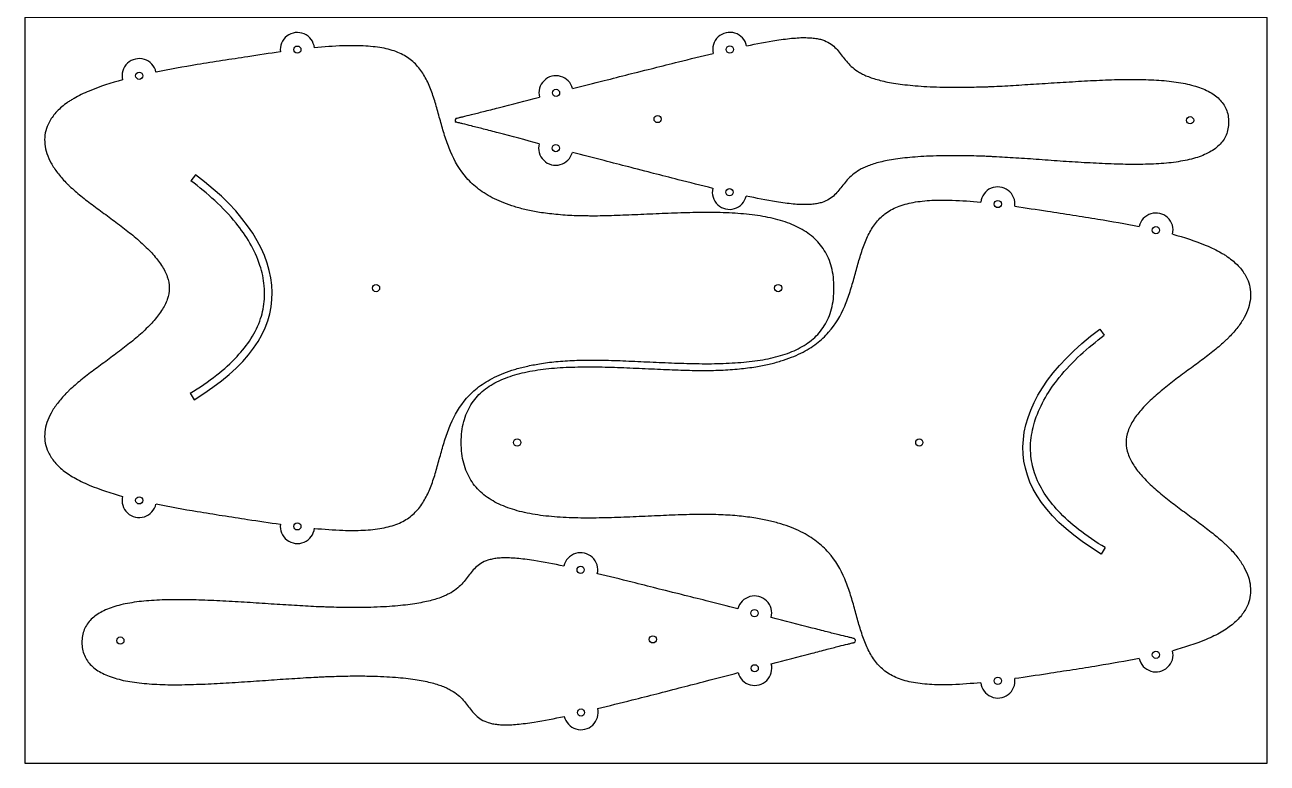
# Model space of a CAD drawing. Header units: inches. Extents: x 132 to 1257, y -131 to 658.
# Drawn here: x 1050.9 to 1150.9, y 49.4 to 108.8 of the extents above; entities that cross this region are included whole.
import ezdxf

# ---------------------------------------------------------------- set-up
doc = ezdxf.new("R2010")
doc.units = ezdxf.units.IN
doc.header["$MEASUREMENT"] = 0
doc.layers.add('Default', color=7, linetype='Continuous', true_color=0x000000)

msp = doc.modelspace()

# ---------------------------------------------------------------- linework, layer by layer
for p, q in [((1064.65, 96.76), (1064.29, 96.27)), ((1137.45, 84.34), (1137.81, 83.85)), ((1064.23, 79.19), (1064.54, 78.67)), ((1137.88, 66.77), (1137.56, 66.25))]:
    msp.add_line(p, q)
for centre in [(1072.86, 106.83), (1107.67, 106.84), (1060.13, 104.73), (1093.68, 103.35), (1101.86, 101.25), (1144.72, 101.15), (1093.66, 98.91), (1107.64, 95.36), (1129.24, 94.41), (1141.97, 92.31), (1079.19, 87.65), (1111.56, 87.65), (1090.55, 75.23), (1122.92, 75.23), (1060.13, 70.57), (1072.86, 68.48), (1095.66, 64.98), (1109.66, 61.5), (1058.61, 59.29), (1101.47, 59.39), (1141.97, 58.15), (1109.67, 57.06), (1129.24, 56.05), (1095.69, 53.5)]:
    msp.add_circle(centre, 0.291)
for centre, radius, start, end in [((1072.86, 106.83), 1.38, 6.4112, 187.4559), ((1107.67, 106.84), 1.38, 12.53, 193.0859), ((1060.13, 104.73), 1.38, 12.2267, 193.4781), ((1093.68, 103.35), 1.38, 14.4029, 194.4964), ((1085.74, 101.15), 0.19, 121.0449, 237.6215), ((1093.66, 98.91), 1.38, 165.2167, 345.31), ((1107.64, 95.36), 1.38, 166.627, 347.1816), ((1129.24, 94.41), 1.38, 352.5441, 173.5888), ((1141.97, 92.31), 1.38, 346.5219, 167.7733), ((1060.13, 70.57), 1.38, 166.5278, 347.7735), ((1072.86, 68.48), 1.38, 172.5441, 353.5894), ((1095.66, 64.98), 1.38, 346.9141, 167.47), ((1109.66, 61.5), 1.38, 345.5036, 165.5971), ((1117.59, 59.29), 0.19, 302.3785, 58.9551), ((1141.97, 58.15), 1.38, 192.2265, 13.4722), ((1109.67, 57.06), 1.38, 194.69, 14.7833), ((1129.24, 56.05), 1.38, 186.4106, 7.4559), ((1095.69, 53.5), 1.38, 192.8184, 13.373)]:
    msp.add_arc(centre, radius, start, end)
for points, knots in [([(1074.23, 68.32), (1075, 68.25), (1075.76, 68.19), (1076.81, 68.15), (1077.09, 68.15), (1077.63, 68.15), (1077.9, 68.16), (1078.42, 68.18), (1078.68, 68.2), (1079.18, 68.26), (1079.43, 68.29), (1079.89, 68.38), (1080.11, 68.43), (1080.54, 68.54), (1080.74, 68.61), (1081.12, 68.76), (1081.3, 68.85), (1081.64, 69.04), (1081.8, 69.14), (1082.23, 69.48), (1082.49, 69.74), (1082.93, 70.32), (1083.12, 70.64), (1083.46, 71.3), (1083.6, 71.66), (1083.86, 72.39), (1083.97, 72.77), (1084.19, 73.54), (1084.3, 73.94), (1084.52, 74.73), (1084.63, 75.13), (1084.82, 75.71), (1084.89, 75.91), (1085.03, 76.3), (1085.1, 76.49), (1085.51, 77.44), (1085.92, 78.15), (1086.77, 79.12), (1087.1, 79.42), (1087.64, 79.84), (1087.84, 79.97), (1088.26, 80.23), (1088.49, 80.36), (1088.97, 80.59), (1089.22, 80.7), (1089.76, 80.92), (1090.04, 81.01), (1090.64, 81.2), (1090.96, 81.28), (1091.63, 81.43), (1091.98, 81.5), (1092.78, 81.63), (1093.22, 81.69), (1094.16, 81.78), (1094.66, 81.81), (1095.42, 81.84), (1095.69, 81.85), (1096.03, 81.86), (1096.1, 81.86), (1096.23, 81.86), (1096.3, 81.86), (1096.52, 81.86), (1096.66, 81.86), (1097.1, 81.86), (1097.39, 81.85), (1097.99, 81.84), (1098.29, 81.83), (1098.91, 81.81), (1099.23, 81.79), (1099.86, 81.77), (1100.18, 81.75), (1101.16, 81.71), (1101.82, 81.68), (1103.14, 81.62), (1103.8, 81.6), (1105.12, 81.57), (1105.78, 81.56), (1107.06, 81.58), (1107.7, 81.61), (1108.63, 81.67), (1108.94, 81.7), (1109.53, 81.77), (1109.82, 81.81), (1110.4, 81.9), (1110.68, 81.95), (1111.22, 82.07), (1111.49, 82.14), (1112, 82.29), (1112.25, 82.37), (1112.73, 82.56), (1112.96, 82.66), (1113.61, 82.99), (1114.01, 83.25), (1114.73, 83.87), (1115.03, 84.22), (1115.4, 84.83), (1115.52, 85.04), (1115.71, 85.49), (1115.79, 85.73), (1115.92, 86.24), (1115.97, 86.5), (1116.04, 87.06), (1116.05, 87.36), (1116.05, 87.65), (1116.05, 87.95), (1116.04, 88.24), (1115.97, 88.8), (1115.92, 89.07), (1115.79, 89.57), (1115.71, 89.81), (1115.52, 90.27), (1115.4, 90.48), (1115.03, 91.08), (1114.73, 91.43), (1114.01, 92.05), (1113.61, 92.31), (1112.96, 92.64), (1112.73, 92.74), (1112.25, 92.93), (1112, 93.01), (1111.48, 93.17), (1111.22, 93.23), (1110.67, 93.35), (1110.39, 93.41), (1109.82, 93.5), (1109.53, 93.54), (1108.93, 93.6), (1108.63, 93.63), (1107.7, 93.7), (1107.06, 93.72), (1105.77, 93.74), (1105.11, 93.73), (1103.8, 93.7), (1103.13, 93.68), (1101.81, 93.62), (1101.16, 93.59), (1100.18, 93.55), (1099.86, 93.53), (1099.22, 93.51), (1098.91, 93.5), (1098.29, 93.47), (1097.99, 93.47), (1097.39, 93.45), (1097.09, 93.45), (1096.66, 93.44), (1096.51, 93.44), (1096.3, 93.45), (1096.23, 93.45), (1096.09, 93.45), (1096.02, 93.45), (1095.69, 93.45), (1095.42, 93.46), (1094.65, 93.49), (1094.16, 93.53), (1093.22, 93.62), (1092.78, 93.67), (1091.98, 93.8), (1091.63, 93.87), (1090.96, 94.02), (1090.64, 94.11), (1090.04, 94.29), (1089.76, 94.39), (1089.22, 94.6), (1088.97, 94.71), (1088.49, 94.95), (1088.26, 95.07), (1087.84, 95.33), (1087.64, 95.47), (1087.1, 95.88), (1086.77, 96.18), (1085.92, 97.15), (1085.51, 97.86), (1085.1, 98.82), (1085.03, 99.01), (1084.89, 99.39), (1084.82, 99.59), (1084.63, 100.18), (1084.52, 100.57), (1084.3, 101.36), (1084.19, 101.76), (1083.97, 102.53), (1083.86, 102.91), (1083.6, 103.64), (1083.46, 104), (1083.12, 104.67), (1082.94, 104.98), (1082.49, 105.56), (1082.24, 105.82), (1081.8, 106.16), (1081.64, 106.26), (1081.3, 106.45), (1081.12, 106.54), (1080.74, 106.69), (1080.54, 106.76), (1080.11, 106.88), (1079.89, 106.93), (1079.43, 107.01), (1079.19, 107.04), (1078.69, 107.1), (1078.43, 107.12), (1077.9, 107.14), (1077.64, 107.15), (1077.09, 107.15), (1076.81, 107.15), (1075.77, 107.11), (1075, 107.05), (1074.23, 106.98)], [20.47008, 20.47008, 20.47008, 20.47008, 23.87501, 23.87501, 25.11298, 25.11298, 26.29065, 26.29065, 27.44293, 27.44293, 28.52387, 28.52387, 29.53337, 29.53337, 30.47445, 30.47445, 31.35984, 31.35984, 32.19586, 32.19586, 33.81638, 33.81638, 35.44369, 35.44369, 37.13402, 37.13402, 38.8935, 38.8935, 40.69808, 40.69808, 42.53491, 42.53491, 43.45207, 43.45207, 44.36645, 44.36645, 48.09063, 48.09063, 50.06609, 50.06609, 51.12947, 51.12947, 52.26587, 52.26587, 53.48995, 53.48995, 54.81964, 54.81964, 56.2711, 56.2711, 57.86007, 57.86007, 59.84021, 59.84021, 62.0367, 62.0367, 63.22333, 63.22333, 63.5295, 63.5295, 63.83951, 63.83951, 64.47064, 64.47064, 65.77401, 65.77401, 67.1256, 67.1256, 68.51737, 68.51737, 69.94113, 69.94113, 72.85148, 72.85148, 75.79045, 75.79045, 78.68295, 78.68295, 81.47748, 81.47748, 82.82687, 82.82687, 84.13353, 84.13353, 85.39343, 85.39343, 86.6019, 86.6019, 87.76087, 87.76087, 88.87306, 88.87306, 90.98766, 90.98766, 93.05342, 93.05342, 94.11139, 94.11139, 95.22355, 95.22355, 96.4157, 96.4157, 97.71236, 97.71236, 97.71236, 99.00894, 99.00894, 100.201, 100.201, 101.31308, 101.31308, 102.37096, 102.37096, 104.4366, 104.4366, 106.55114, 106.55114, 107.66333, 107.66333, 108.82231, 108.82231, 110.03078, 110.03078, 111.2907, 111.2907, 112.59737, 112.59737, 113.94677, 113.94677, 116.74128, 116.74128, 119.63372, 119.63372, 122.57252, 122.57252, 125.48261, 125.48261, 126.90621, 126.90621, 128.29777, 128.29777, 129.64912, 129.64912, 130.95222, 130.95222, 131.5832, 131.5832, 131.89313, 131.89313, 132.19922, 132.19922, 133.38554, 133.38554, 135.58141, 135.58141, 137.56096, 137.56096, 139.14888, 139.14888, 140.59943, 140.59943, 141.92831, 141.92831, 143.15169, 143.15169, 144.28747, 144.28747, 145.3503, 145.3503, 147.32484, 147.32484, 151.04739, 151.04739, 151.96138, 151.96138, 152.87817, 152.87817, 154.71422, 154.71422, 156.51807, 156.51807, 158.27686, 158.27686, 159.96654, 159.96654, 161.59321, 161.59321, 163.213, 163.213, 164.04857, 164.04857, 164.93346, 164.93346, 165.87393, 165.87393, 166.88276, 166.88276, 167.96299, 167.96299, 169.11451, 169.11451, 170.29153, 170.29153, 171.52883, 171.52883, 174.93865, 174.93865, 174.93865, 174.93865]), ([(1109.02, 107.14), (1109.82, 107.3), (1110.63, 107.46), (1111.68, 107.62), (1111.91, 107.66), (1112.37, 107.71), (1112.59, 107.74), (1113, 107.77), (1113.2, 107.79), (1113.57, 107.8), (1113.75, 107.8), (1114.08, 107.79), (1114.23, 107.78), (1114.52, 107.75), (1114.66, 107.73), (1114.91, 107.68), (1115.02, 107.65), (1115.34, 107.54), (1115.52, 107.46), (1115.86, 107.25), (1116, 107.14), (1116.26, 106.9), (1116.37, 106.77), (1116.59, 106.5), (1116.7, 106.35), (1116.91, 106.07), (1117.02, 105.93), (1117.27, 105.65), (1117.41, 105.51), (1117.73, 105.24), (1117.91, 105.12), (1118.21, 104.94), (1118.32, 104.88), (1118.56, 104.76), (1118.69, 104.71), (1118.97, 104.6), (1119.12, 104.55), (1119.44, 104.45), (1119.61, 104.4), (1119.97, 104.31), (1120.17, 104.26), (1120.58, 104.18), (1120.8, 104.14), (1121.27, 104.07), (1121.52, 104.04), (1122.04, 103.98), (1122.32, 103.95), (1122.91, 103.9), (1123.22, 103.88), (1123.88, 103.84), (1124.22, 103.83), (1125, 103.81), (1125.44, 103.8), (1126.36, 103.8), (1126.85, 103.81), (1127.59, 103.83), (1127.86, 103.83), (1128.19, 103.84), (1128.25, 103.85), (1128.39, 103.85), (1128.46, 103.85), (1128.67, 103.86), (1128.81, 103.87), (1129.24, 103.89), (1129.52, 103.9), (1130.11, 103.93), (1130.41, 103.95), (1131.33, 104.01), (1131.96, 104.05), (1133.22, 104.13), (1133.87, 104.17), (1135.16, 104.25), (1135.81, 104.29), (1137.1, 104.36), (1137.75, 104.39), (1139.01, 104.43), (1139.63, 104.44), (1140.55, 104.43), (1140.85, 104.43), (1141.43, 104.41), (1141.72, 104.4), (1142.28, 104.37), (1142.55, 104.35), (1143.09, 104.29), (1143.35, 104.26), (1143.85, 104.19), (1144.09, 104.15), (1144.56, 104.05), (1144.79, 104), (1145.22, 103.87), (1145.42, 103.81), (1145.81, 103.66), (1146, 103.58), (1146.34, 103.4), (1146.5, 103.3), (1146.8, 103.09), (1146.94, 102.98), (1147.3, 102.62), (1147.49, 102.35), (1147.69, 101.87), (1147.74, 101.71), (1147.81, 101.36), (1147.82, 101.18), (1147.82, 101), (1147.82, 100.81), (1147.8, 100.63), (1147.74, 100.28), (1147.69, 100.12), (1147.49, 99.65), (1147.3, 99.38), (1146.93, 99.02), (1146.79, 98.91), (1146.49, 98.7), (1146.33, 98.6), (1145.98, 98.43), (1145.8, 98.34), (1145.41, 98.2), (1145.2, 98.13), (1144.77, 98.01), (1144.54, 97.96), (1144.08, 97.87), (1143.83, 97.82), (1143.33, 97.75), (1143.07, 97.72), (1142.53, 97.67), (1142.26, 97.66), (1141.7, 97.62), (1141.41, 97.61), (1140.83, 97.6), (1140.53, 97.6), (1139.61, 97.6), (1138.99, 97.61), (1137.73, 97.66), (1137.08, 97.69), (1135.79, 97.76), (1135.14, 97.8), (1133.85, 97.89), (1133.2, 97.94), (1131.94, 98.03), (1131.32, 98.07), (1130.39, 98.13), (1130.09, 98.15), (1129.51, 98.18), (1129.22, 98.2), (1128.79, 98.22), (1128.65, 98.23), (1128.44, 98.24), (1128.37, 98.24), (1128.24, 98.25), (1128.17, 98.25), (1127.84, 98.26), (1127.58, 98.27), (1126.83, 98.29), (1126.34, 98.3), (1125.42, 98.3), (1124.99, 98.3), (1124.21, 98.28), (1123.86, 98.27), (1123.2, 98.24), (1122.89, 98.22), (1122.3, 98.17), (1122.03, 98.15), (1121.5, 98.09), (1121.25, 98.06), (1120.78, 97.99), (1120.56, 97.95), (1120.15, 97.87), (1119.96, 97.83), (1119.59, 97.74), (1119.42, 97.69), (1119.1, 97.59), (1118.95, 97.54), (1118.68, 97.43), (1118.55, 97.38), (1118.3, 97.26), (1118.19, 97.2), (1117.89, 97.03), (1117.71, 96.9), (1117.39, 96.63), (1117.25, 96.5), (1117, 96.21), (1116.89, 96.08), (1116.67, 95.8), (1116.56, 95.65), (1116.34, 95.39), (1116.23, 95.26), (1115.97, 95.01), (1115.83, 94.9), (1115.49, 94.7), (1115.3, 94.61), (1114.99, 94.51), (1114.87, 94.48), (1114.62, 94.43), (1114.49, 94.41), (1114.2, 94.38), (1114.05, 94.37), (1113.72, 94.36), (1113.54, 94.36), (1113.17, 94.38), (1112.97, 94.39), (1112.56, 94.43), (1112.34, 94.46), (1111.88, 94.52), (1111.65, 94.55), (1110.6, 94.72), (1109.79, 94.88), (1108.99, 95.05)], [24.85734, 24.85734, 24.85734, 24.85734, 29.15869, 29.15869, 30.41225, 30.41225, 31.56107, 31.56107, 32.59592, 32.59592, 33.51678, 33.51678, 34.32331, 34.32331, 35.03292, 35.03292, 35.66377, 35.66377, 36.75506, 36.75506, 37.71444, 37.71444, 38.62459, 38.62459, 39.52778, 39.52778, 40.48393, 40.48393, 41.5127, 41.5127, 42.68076, 42.68076, 43.34532, 43.34532, 44.08316, 44.08316, 44.90819, 44.90819, 45.83432, 45.83432, 46.87524, 46.87524, 48.04439, 48.04439, 49.35494, 49.35494, 50.81984, 50.81984, 52.45183, 52.45183, 54.26356, 54.26356, 56.54326, 56.54326, 59.08671, 59.08671, 60.46292, 60.46292, 60.81825, 60.81825, 61.17809, 61.17809, 61.91081, 61.91081, 63.42425, 63.42425, 64.9938, 64.9938, 68.26331, 68.26331, 71.64287, 71.64287, 75.05569, 75.05569, 78.41317, 78.41317, 81.65259, 81.65259, 83.2113, 83.2113, 84.7143, 84.7143, 86.15391, 86.15391, 87.52338, 87.52338, 88.81437, 88.81437, 90.02551, 90.02551, 91.15545, 91.15545, 92.2063, 92.2063, 93.18501, 93.18501, 94.1048, 94.1048, 95.87055, 95.87055, 96.76223, 96.76223, 97.71236, 97.71236, 97.71236, 98.73164, 98.73164, 99.6882, 99.6882, 101.58249, 101.58249, 102.56925, 102.56925, 103.61925, 103.61925, 104.74667, 104.74667, 105.95895, 105.95895, 107.25835, 107.25835, 108.64342, 108.64342, 110.11269, 110.11269, 111.65721, 111.65721, 113.26972, 113.26972, 114.942, 114.942, 118.41737, 118.41737, 122.01932, 122.01932, 125.68055, 125.68055, 129.30596, 129.30596, 132.81316, 132.81316, 134.49675, 134.49675, 136.12008, 136.12008, 136.90599, 136.90599, 137.29195, 137.29195, 137.67306, 137.67306, 139.14911, 139.14911, 141.87705, 141.87705, 144.32203, 144.32203, 146.26439, 146.26439, 148.01409, 148.01409, 149.58466, 149.58466, 150.98977, 150.98977, 152.2433, 152.2433, 153.35938, 153.35938, 154.35239, 154.35239, 155.23704, 155.23704, 156.02822, 156.02822, 156.74083, 156.74083, 157.99341, 157.99341, 159.09665, 159.09665, 160.12203, 160.12203, 161.0906, 161.0906, 162.06662, 162.06662, 163.09538, 163.09538, 164.26546, 164.26546, 164.94178, 164.94178, 165.70251, 165.70251, 166.5671, 166.5671, 167.55423, 167.55423, 168.66359, 168.66359, 169.89517, 169.89517, 171.23907, 171.23907, 175.85811, 175.85811, 175.85811, 175.85811]), ([(1071.49, 106.65), (1070.61, 106.53), (1069.74, 106.4), (1068.52, 106.21), (1068.18, 106.16), (1067.5, 106.05), (1067.16, 106), (1066.15, 105.84), (1065.47, 105.74), (1063.69, 105.44), (1062.58, 105.25), (1061.48, 105.02)], [179.01497, 179.01497, 179.01497, 179.01497, 182.94871, 182.94871, 184.47478, 184.47478, 186.00068, 186.00068, 189.029, 189.029, 194.02001, 194.02001, 194.02001, 194.02001]), ([(1095.01, 103.7), (1095.86, 103.91), (1096.71, 104.13), (1098.22, 104.51), (1098.88, 104.68), (1100.03, 104.97), (1101.06, 105.23), (1102.21, 105.52), (1102.87, 105.68), (1104.46, 106.08), (1105.39, 106.31), (1106.33, 106.53)], [274.26724, 274.26724, 274.26724, 274.26724, 278.85871, 278.85871, 282.43173, 282.43173, 285.03606, 285.03606, 288.61076, 288.61076, 293.6308, 293.6308, 293.6308, 293.6308]), ([(1058.79, 104.41), (1057.87, 104.14), (1056.97, 103.87), (1055.89, 103.41), (1055.68, 103.32), (1055.27, 103.12), (1055.07, 103.02), (1054.79, 102.85), (1054.7, 102.8), (1054.57, 102.72), (1054.53, 102.69), (1054.44, 102.63), (1054.4, 102.61), (1054.2, 102.47), (1054.05, 102.35), (1053.77, 102.11), (1053.63, 101.99), (1053.39, 101.74), (1053.29, 101.61), (1053, 101.22), (1052.84, 100.95), (1052.54, 100.2), (1052.48, 99.72), (1052.56, 98.97), (1052.62, 98.72), (1052.78, 98.21), (1052.9, 97.95), (1053.18, 97.44), (1053.35, 97.18), (1053.65, 96.8), (1053.75, 96.66), (1053.98, 96.4), (1054.1, 96.27), (1054.29, 96.08), (1054.36, 96.01), (1054.46, 95.91), (1054.49, 95.88), (1054.56, 95.82), (1054.6, 95.78), (1054.78, 95.62), (1054.93, 95.48), (1055.24, 95.22), (1055.4, 95.09), (1055.73, 94.83), (1055.9, 94.69), (1056.25, 94.43), (1056.43, 94.3), (1056.78, 94.03), (1056.97, 93.89), (1057.52, 93.49), (1057.89, 93.22), (1058.62, 92.67), (1058.99, 92.39), (1059.69, 91.83), (1060.03, 91.54), (1060.51, 91.1), (1060.66, 90.96), (1060.96, 90.67), (1061.1, 90.52), (1061.36, 90.22), (1061.49, 90.08), (1061.72, 89.78), (1061.83, 89.63), (1062.02, 89.33), (1062.11, 89.18), (1062.26, 88.87), (1062.33, 88.72), (1062.49, 88.27), (1062.55, 87.97), (1062.55, 87.34), (1062.49, 87.03), (1062.33, 86.58), (1062.26, 86.43), (1062.11, 86.13), (1062.02, 85.98), (1061.83, 85.68), (1061.72, 85.53), (1061.49, 85.23), (1061.36, 85.08), (1061.1, 84.79), (1060.96, 84.64), (1060.66, 84.35), (1060.51, 84.2), (1060.03, 83.76), (1059.69, 83.48), (1058.99, 82.92), (1058.62, 82.64), (1057.89, 82.09), (1057.52, 81.82), (1056.97, 81.41), (1056.79, 81.28), (1056.43, 81.01), (1056.25, 80.88), (1055.9, 80.61), (1055.73, 80.48), (1055.4, 80.21), (1055.24, 80.08), (1054.93, 79.82), (1054.78, 79.69), (1054.6, 79.52), (1054.56, 79.49), (1054.49, 79.42), (1054.46, 79.39), (1054.36, 79.29), (1054.29, 79.23), (1054.1, 79.03), (1053.98, 78.9), (1053.75, 78.64), (1053.65, 78.51), (1053.36, 78.13), (1053.18, 77.87), (1052.9, 77.35), (1052.79, 77.1), (1052.62, 76.59), (1052.56, 76.34), (1052.48, 75.59), (1052.54, 75.11), (1052.84, 74.35), (1052.99, 74.08), (1053.28, 73.7), (1053.39, 73.57), (1053.63, 73.32), (1053.76, 73.19), (1054.05, 72.95), (1054.2, 72.84), (1054.52, 72.61), (1054.7, 72.5), (1055.07, 72.29), (1055.26, 72.19), (1055.67, 71.99), (1055.88, 71.89), (1056.97, 71.44), (1057.87, 71.16), (1058.79, 70.89)], [198.12142, 198.12142, 198.12142, 198.12142, 202.28673, 202.28673, 203.32781, 203.32781, 204.30211, 204.30211, 204.76587, 204.76587, 204.99172, 204.99172, 205.21366, 205.21366, 206.06356, 206.06356, 206.85835, 206.85835, 207.60535, 207.60535, 208.99399, 208.99399, 211.17968, 211.17968, 212.31818, 212.31818, 213.55816, 213.55816, 214.93515, 214.93515, 215.68524, 215.68524, 216.47852, 216.47852, 216.89182, 216.89182, 217.10276, 217.10276, 217.3166, 217.3166, 218.19998, 218.19998, 219.12368, 219.12368, 220.08167, 220.08167, 221.06719, 221.06719, 222.07301, 222.07301, 224.11539, 224.11539, 226.14043, 226.14043, 228.09376, 228.09376, 229.03197, 229.03197, 229.9339, 229.9339, 230.79523, 230.79523, 231.61095, 231.61095, 232.38304, 232.38304, 233.11485, 233.11485, 234.49823, 234.49823, 235.88116, 235.88116, 236.6127, 236.6127, 237.3845, 237.3845, 238.19991, 238.19991, 239.06088, 239.06088, 239.96245, 239.96245, 240.90028, 240.90028, 242.85286, 242.85286, 244.87719, 244.87719, 246.91897, 246.91897, 247.92455, 247.92455, 248.90987, 248.90987, 249.86771, 249.86771, 250.79132, 250.79132, 251.67467, 251.67467, 251.88851, 251.88851, 252.09945, 252.09945, 252.51276, 252.51276, 253.30607, 253.30607, 254.05621, 254.05621, 255.4333, 255.4333, 256.67336, 256.67336, 257.81183, 257.81183, 259.9968, 259.9968, 261.3851, 261.3851, 262.13182, 262.13182, 262.92628, 262.92628, 263.7758, 263.7758, 264.68822, 264.68822, 265.66237, 265.66237, 266.70333, 266.70333, 270.87694, 270.87694, 270.87694, 270.87694]), ([(1085.64, 101.31), (1085.68, 101.32), (1085.78, 101.34), (1085.84, 101.36), (1085.99, 101.39), (1086.08, 101.41), (1086.4, 101.49), (1086.63, 101.55), (1087.19, 101.69), (1087.51, 101.77), (1088.23, 101.95), (1088.63, 102.05), (1090.13, 102.44), (1091.24, 102.72), (1092.34, 103.01)], [256.81519, 256.81519, 256.81519, 256.81519, 257.51859, 257.86478, 257.86478, 258.32538, 258.32538, 259.59105, 259.59105, 261.31681, 261.31681, 263.48111, 263.48111, 269.45013, 269.45013, 269.45013, 269.45013]), ([(1092.33, 99.26), (1091.23, 99.55), (1090.13, 99.85), (1088.63, 100.24), (1088.23, 100.34), (1087.51, 100.53), (1087.19, 100.61), (1086.64, 100.75), (1086.4, 100.81), (1086.08, 100.89), (1085.99, 100.91), (1085.84, 100.95), (1085.78, 100.96), (1085.72, 100.98)], [206.92728, 206.92728, 206.92728, 206.92728, 213.32068, 213.32068, 215.64348, 215.64348, 217.49618, 217.49618, 218.85551, 218.85551, 219.35048, 219.35048, 219.72275, 219.72275, 219.72275, 219.72275]), ([(1106.3, 95.67), (1105.37, 95.9), (1104.44, 96.13), (1102.85, 96.54), (1102.19, 96.71), (1101.06, 97), (1100.01, 97.27), (1098.87, 97.56), (1098.21, 97.73), (1096.7, 98.12), (1095.85, 98.34), (1095, 98.56)], [181.0294, 181.0294, 181.0294, 181.0294, 186.40415, 186.40415, 190.2378, 190.2378, 192.99203, 192.99203, 196.82422, 196.82422, 201.76036, 201.76036, 201.76036, 201.76036]), ([(1064.23, 79.19), (1064.97, 79.64), (1066.3, 80.54), (1068.4, 82.41), (1069.83, 84.5), (1070.24, 86.58), (1070.22, 88.03), (1069.74, 90.24), (1067.86, 93.29), (1065.63, 95.28), (1064.29, 96.27)], [0, 0, 0, 0, 0.85276, 1.58299, 2.76768, 3.29058, 3.64114, 4.19588, 5.48591, 7.11931, 7.11931, 7.11931, 7.11931]), ([(1127.87, 55.9), (1127.11, 55.83), (1126.34, 55.77), (1125.3, 55.73), (1125.02, 55.73), (1124.47, 55.73), (1124.21, 55.74), (1123.68, 55.76), (1123.42, 55.78), (1122.92, 55.84), (1122.68, 55.87), (1122.22, 55.95), (1121.99, 56), (1121.57, 56.12), (1121.37, 56.19), (1120.98, 56.34), (1120.8, 56.43), (1120.47, 56.62), (1120.31, 56.72), (1119.87, 57.06), (1119.62, 57.32), (1119.17, 57.9), (1118.98, 58.21), (1118.65, 58.88), (1118.5, 59.24), (1118.25, 59.97), (1118.13, 60.35), (1117.91, 61.12), (1117.8, 61.52), (1117.59, 62.31), (1117.47, 62.7), (1117.28, 63.29), (1117.22, 63.49), (1117.08, 63.87), (1117, 64.06), (1116.59, 65.02), (1116.18, 65.73), (1115.33, 66.7), (1115.01, 67), (1114.46, 67.41), (1114.26, 67.55), (1113.84, 67.81), (1113.62, 67.93), (1113.14, 68.17), (1112.88, 68.28), (1112.35, 68.49), (1112.06, 68.59), (1111.46, 68.77), (1111.14, 68.86), (1110.47, 69.01), (1110.12, 69.08), (1109.33, 69.21), (1108.88, 69.26), (1107.94, 69.36), (1107.45, 69.39), (1106.68, 69.42), (1106.42, 69.43), (1106.08, 69.43), (1106.01, 69.43), (1105.87, 69.44), (1105.8, 69.44), (1105.59, 69.44), (1105.45, 69.44), (1105.01, 69.43), (1104.71, 69.43), (1104.12, 69.42), (1103.81, 69.41), (1103.19, 69.39), (1102.88, 69.37), (1102.24, 69.35), (1101.92, 69.33), (1100.94, 69.29), (1100.29, 69.26), (1098.97, 69.2), (1098.3, 69.18), (1096.99, 69.15), (1096.33, 69.14), (1095.04, 69.16), (1094.41, 69.18), (1093.47, 69.25), (1093.17, 69.28), (1092.57, 69.34), (1092.28, 69.38), (1091.71, 69.48), (1091.43, 69.53), (1090.88, 69.65), (1090.62, 69.72), (1090.11, 69.87), (1089.86, 69.95), (1089.38, 70.14), (1089.15, 70.24), (1088.5, 70.57), (1088.09, 70.83), (1087.38, 71.45), (1087.07, 71.8), (1086.7, 72.4), (1086.59, 72.62), (1086.4, 73.07), (1086.32, 73.31), (1086.18, 73.81), (1086.13, 74.08), (1086.07, 74.64), (1086.05, 74.94), (1086.05, 75.23), (1086.05, 75.52), (1086.07, 75.82), (1086.13, 76.38), (1086.18, 76.64), (1086.32, 77.15), (1086.4, 77.39), (1086.59, 77.84), (1086.7, 78.06), (1087.08, 78.66), (1087.38, 79.01), (1088.09, 79.63), (1088.5, 79.89), (1089.15, 80.22), (1089.38, 80.32), (1089.86, 80.51), (1090.11, 80.59), (1090.62, 80.74), (1090.89, 80.81), (1091.43, 80.93), (1091.71, 80.98), (1092.28, 81.08), (1092.57, 81.11), (1093.17, 81.18), (1093.47, 81.21), (1094.41, 81.28), (1095.05, 81.3), (1096.33, 81.32), (1096.99, 81.31), (1098.31, 81.28), (1098.97, 81.26), (1100.29, 81.2), (1100.95, 81.17), (1101.92, 81.13), (1102.25, 81.11), (1102.88, 81.09), (1103.19, 81.07), (1103.81, 81.05), (1104.12, 81.04), (1104.72, 81.03), (1105.01, 81.03), (1105.45, 81.02), (1105.59, 81.02), (1105.8, 81.02), (1105.87, 81.02), (1106.01, 81.03), (1106.08, 81.03), (1106.42, 81.03), (1106.69, 81.04), (1107.45, 81.07), (1107.95, 81.1), (1108.88, 81.2), (1109.33, 81.25), (1110.12, 81.38), (1110.48, 81.45), (1111.15, 81.6), (1111.46, 81.69), (1112.06, 81.87), (1112.35, 81.97), (1112.89, 82.18), (1113.14, 82.29), (1113.62, 82.53), (1113.84, 82.65), (1114.26, 82.91), (1114.46, 83.05), (1115.01, 83.46), (1115.33, 83.76), (1116.18, 84.73), (1116.59, 85.44), (1117, 86.39), (1117.08, 86.59), (1117.22, 86.97), (1117.28, 87.17), (1117.47, 87.76), (1117.59, 88.15), (1117.8, 88.94), (1117.91, 89.34), (1118.13, 90.11), (1118.25, 90.49), (1118.5, 91.22), (1118.65, 91.58), (1118.98, 92.24), (1119.17, 92.56), (1119.62, 93.14), (1119.87, 93.4), (1120.31, 93.74), (1120.47, 93.84), (1120.8, 94.03), (1120.98, 94.12), (1121.36, 94.27), (1121.57, 94.34), (1121.99, 94.45), (1122.21, 94.5), (1122.68, 94.59), (1122.92, 94.62), (1123.42, 94.68), (1123.68, 94.7), (1124.2, 94.72), (1124.47, 94.73), (1125.01, 94.73), (1125.29, 94.73), (1126.34, 94.69), (1127.1, 94.63), (1127.87, 94.56)], [20.47008, 20.47008, 20.47008, 20.47008, 23.87501, 23.87501, 25.11298, 25.11298, 26.29065, 26.29065, 27.44293, 27.44293, 28.52387, 28.52387, 29.53337, 29.53337, 30.47445, 30.47445, 31.35984, 31.35984, 32.19586, 32.19586, 33.81638, 33.81638, 35.44369, 35.44369, 37.13402, 37.13402, 38.8935, 38.8935, 40.69808, 40.69808, 42.53491, 42.53491, 43.45207, 43.45207, 44.36645, 44.36645, 48.09063, 48.09063, 50.06609, 50.06609, 51.12947, 51.12947, 52.26587, 52.26587, 53.48995, 53.48995, 54.81964, 54.81964, 56.2711, 56.2711, 57.86007, 57.86007, 59.84021, 59.84021, 62.0367, 62.0367, 63.22333, 63.22333, 63.5295, 63.5295, 63.83951, 63.83951, 64.47064, 64.47064, 65.77401, 65.77401, 67.1256, 67.1256, 68.51737, 68.51737, 69.94113, 69.94113, 72.85148, 72.85148, 75.79045, 75.79045, 78.68295, 78.68295, 81.47748, 81.47748, 82.82687, 82.82687, 84.13353, 84.13353, 85.39343, 85.39343, 86.6019, 86.6019, 87.76087, 87.76087, 88.87306, 88.87306, 90.98766, 90.98766, 93.05342, 93.05342, 94.11139, 94.11139, 95.22355, 95.22355, 96.4157, 96.4157, 97.71236, 97.71236, 97.71236, 99.00894, 99.00894, 100.201, 100.201, 101.31308, 101.31308, 102.37096, 102.37096, 104.4366, 104.4366, 106.55114, 106.55114, 107.66333, 107.66333, 108.82231, 108.82231, 110.03078, 110.03078, 111.2907, 111.2907, 112.59737, 112.59737, 113.94677, 113.94677, 116.74128, 116.74128, 119.63372, 119.63372, 122.57252, 122.57252, 125.48261, 125.48261, 126.90621, 126.90621, 128.29777, 128.29777, 129.64912, 129.64912, 130.95222, 130.95222, 131.5832, 131.5832, 131.89313, 131.89313, 132.19922, 132.19922, 133.38554, 133.38554, 135.58141, 135.58141, 137.56096, 137.56096, 139.14888, 139.14888, 140.59943, 140.59943, 141.92831, 141.92831, 143.15169, 143.15169, 144.28747, 144.28747, 145.3503, 145.3503, 147.32484, 147.32484, 151.04739, 151.04739, 151.96138, 151.96138, 152.87817, 152.87817, 154.71422, 154.71422, 156.51807, 156.51807, 158.27686, 158.27686, 159.96654, 159.96654, 161.59321, 161.59321, 163.213, 163.213, 164.04857, 164.04857, 164.93346, 164.93346, 165.87393, 165.87393, 166.88276, 166.88276, 167.96299, 167.96299, 169.11451, 169.11451, 170.29153, 170.29153, 171.52883, 171.52883, 174.93865, 174.93865, 174.93865, 174.93865]), ([(1130.61, 94.23), (1131.49, 94.1), (1132.37, 93.97), (1133.58, 93.79), (1133.92, 93.73), (1134.6, 93.63), (1134.94, 93.58), (1135.96, 93.42), (1136.63, 93.31), (1138.41, 93.02), (1139.52, 92.83), (1140.63, 92.6)], [179.01497, 179.01497, 179.01497, 179.01497, 182.94871, 182.94871, 184.47478, 184.47478, 186.00068, 186.00068, 189.029, 189.029, 194.02001, 194.02001, 194.02001, 194.02001]), ([(1143.32, 91.99), (1144.24, 91.72), (1145.13, 91.45), (1146.22, 90.99), (1146.43, 90.9), (1146.84, 90.7), (1147.03, 90.59), (1147.31, 90.43), (1147.4, 90.38), (1147.54, 90.3), (1147.58, 90.27), (1147.66, 90.21), (1147.7, 90.18), (1147.9, 90.05), (1148.06, 89.93), (1148.34, 89.69), (1148.47, 89.57), (1148.71, 89.32), (1148.82, 89.19), (1149.11, 88.8), (1149.27, 88.53), (1149.56, 87.78), (1149.62, 87.3), (1149.55, 86.55), (1149.49, 86.3), (1149.32, 85.79), (1149.21, 85.53), (1148.92, 85.01), (1148.75, 84.75), (1148.46, 84.37), (1148.35, 84.24), (1148.13, 83.98), (1148, 83.85), (1147.81, 83.66), (1147.75, 83.59), (1147.65, 83.49), (1147.61, 83.46), (1147.54, 83.39), (1147.51, 83.36), (1147.33, 83.19), (1147.18, 83.06), (1146.87, 82.8), (1146.71, 82.67), (1146.37, 82.4), (1146.2, 82.27), (1145.86, 82.01), (1145.68, 81.87), (1145.32, 81.61), (1145.14, 81.47), (1144.59, 81.07), (1144.21, 80.79), (1143.48, 80.25), (1143.12, 79.97), (1142.42, 79.41), (1142.08, 79.12), (1141.59, 78.68), (1141.44, 78.54), (1141.15, 78.24), (1141.01, 78.1), (1140.74, 77.8), (1140.62, 77.65), (1140.39, 77.36), (1140.28, 77.21), (1140.08, 76.91), (1139.99, 76.75), (1139.84, 76.45), (1139.78, 76.3), (1139.62, 75.85), (1139.56, 75.54), (1139.56, 74.92), (1139.62, 74.61), (1139.78, 74.16), (1139.84, 74.01), (1139.99, 73.71), (1140.08, 73.55), (1140.28, 73.25), (1140.38, 73.1), (1140.62, 72.81), (1140.74, 72.66), (1141.01, 72.36), (1141.15, 72.22), (1141.44, 71.92), (1141.59, 71.78), (1142.07, 71.34), (1142.42, 71.05), (1143.11, 70.49), (1143.48, 70.22), (1144.21, 69.67), (1144.58, 69.4), (1145.14, 68.99), (1145.32, 68.85), (1145.68, 68.59), (1145.85, 68.45), (1146.2, 68.19), (1146.37, 68.06), (1146.7, 67.79), (1146.86, 67.66), (1147.17, 67.4), (1147.32, 67.27), (1147.51, 67.1), (1147.54, 67.07), (1147.61, 67), (1147.64, 66.97), (1147.75, 66.87), (1147.81, 66.81), (1148, 66.61), (1148.12, 66.48), (1148.35, 66.22), (1148.46, 66.09), (1148.75, 65.71), (1148.92, 65.45), (1149.2, 64.93), (1149.32, 64.67), (1149.49, 64.16), (1149.54, 63.91), (1149.62, 63.17), (1149.56, 62.69), (1149.27, 61.93), (1149.11, 61.66), (1148.82, 61.27), (1148.71, 61.15), (1148.47, 60.89), (1148.34, 60.77), (1148.06, 60.53), (1147.91, 60.41), (1147.58, 60.19), (1147.41, 60.08), (1147.04, 59.87), (1146.84, 59.76), (1146.43, 59.56), (1146.22, 59.47), (1145.14, 59.01), (1144.24, 58.74), (1143.32, 58.47)], [198.12142, 198.12142, 198.12142, 198.12142, 202.28673, 202.28673, 203.32781, 203.32781, 204.30211, 204.30211, 204.76587, 204.76587, 204.99172, 204.99172, 205.21366, 205.21366, 206.06356, 206.06356, 206.85835, 206.85835, 207.60535, 207.60535, 208.99399, 208.99399, 211.17968, 211.17968, 212.31818, 212.31818, 213.55816, 213.55816, 214.93515, 214.93515, 215.68524, 215.68524, 216.47852, 216.47852, 216.89182, 216.89182, 217.10276, 217.10276, 217.3166, 217.3166, 218.19998, 218.19998, 219.12368, 219.12368, 220.08167, 220.08167, 221.06719, 221.06719, 222.07301, 222.07301, 224.11539, 224.11539, 226.14043, 226.14043, 228.09376, 228.09376, 229.03197, 229.03197, 229.9339, 229.9339, 230.79523, 230.79523, 231.61095, 231.61095, 232.38304, 232.38304, 233.11485, 233.11485, 234.49823, 234.49823, 235.88116, 235.88116, 236.6127, 236.6127, 237.3845, 237.3845, 238.19991, 238.19991, 239.06088, 239.06088, 239.96245, 239.96245, 240.90028, 240.90028, 242.85286, 242.85286, 244.87719, 244.87719, 246.91897, 246.91897, 247.92455, 247.92455, 248.90987, 248.90987, 249.86771, 249.86771, 250.79132, 250.79132, 251.67467, 251.67467, 251.88851, 251.88851, 252.09945, 252.09945, 252.51276, 252.51276, 253.30607, 253.30607, 254.05621, 254.05621, 255.4333, 255.4333, 256.67336, 256.67336, 257.81183, 257.81183, 259.9968, 259.9968, 261.3851, 261.3851, 262.13182, 262.13182, 262.92628, 262.92628, 263.7758, 263.7758, 264.68822, 264.68822, 265.66237, 265.66237, 266.70333, 266.70333, 270.87694, 270.87694, 270.87694, 270.87694]), ([(1137.88, 66.77), (1137.14, 67.22), (1135.8, 68.12), (1133.7, 69.99), (1132.27, 72.08), (1131.86, 74.16), (1131.88, 75.61), (1132.37, 77.81), (1134.24, 80.87), (1136.48, 82.86), (1137.81, 83.85)], [0, 0, 0, 0, 0.85276, 1.58299, 2.76768, 3.29058, 3.64114, 4.19588, 5.48591, 7.11931, 7.11931, 7.11931, 7.11931]), ([(1061.48, 70.28), (1062.58, 70.06), (1063.69, 69.86), (1065.47, 69.57), (1066.14, 69.46), (1067.16, 69.3), (1067.5, 69.25), (1068.18, 69.15), (1068.52, 69.09), (1069.73, 68.91), (1070.61, 68.78), (1071.49, 68.65)], [274.97942, 274.97942, 274.97942, 274.97942, 279.96258, 279.96258, 282.99177, 282.99177, 284.51815, 284.51815, 286.04474, 286.04474, 289.98757, 289.98757, 289.98757, 289.98757]), ([(1094.32, 65.28), (1093.51, 65.45), (1092.7, 65.61), (1091.65, 65.77), (1091.42, 65.8), (1090.96, 65.86), (1090.74, 65.88), (1090.33, 65.92), (1090.13, 65.93), (1089.76, 65.95), (1089.58, 65.95), (1089.25, 65.94), (1089.1, 65.93), (1088.81, 65.9), (1088.68, 65.87), (1088.42, 65.82), (1088.31, 65.79), (1088, 65.69), (1087.81, 65.61), (1087.47, 65.4), (1087.33, 65.29), (1087.07, 65.04), (1086.96, 64.91), (1086.74, 64.64), (1086.64, 64.5), (1086.42, 64.22), (1086.31, 64.08), (1086.06, 63.79), (1085.92, 63.66), (1085.6, 63.39), (1085.42, 63.26), (1085.12, 63.08), (1085.01, 63.03), (1084.77, 62.91), (1084.64, 62.85), (1084.36, 62.74), (1084.21, 62.69), (1083.89, 62.59), (1083.72, 62.54), (1083.36, 62.45), (1083.16, 62.41), (1082.75, 62.33), (1082.53, 62.29), (1082.06, 62.21), (1081.82, 62.18), (1081.29, 62.12), (1081.01, 62.09), (1080.42, 62.04), (1080.11, 62.02), (1079.45, 61.99), (1079.11, 61.97), (1078.33, 61.95), (1077.89, 61.95), (1076.97, 61.95), (1076.49, 61.95), (1075.74, 61.97), (1075.48, 61.98), (1075.15, 61.99), (1075.08, 61.99), (1074.94, 62), (1074.87, 62), (1074.66, 62.01), (1074.52, 62.01), (1074.1, 62.03), (1073.81, 62.05), (1073.22, 62.08), (1072.92, 62.1), (1072, 62.15), (1071.38, 62.19), (1070.11, 62.27), (1069.46, 62.32), (1068.17, 62.4), (1067.52, 62.44), (1066.23, 62.5), (1065.58, 62.53), (1064.32, 62.57), (1063.7, 62.58), (1062.78, 62.58), (1062.48, 62.57), (1061.9, 62.56), (1061.61, 62.54), (1061.05, 62.51), (1060.78, 62.49), (1060.25, 62.44), (1059.99, 62.41), (1059.48, 62.33), (1059.24, 62.29), (1058.77, 62.2), (1058.54, 62.14), (1058.11, 62.02), (1057.91, 61.95), (1057.52, 61.8), (1057.33, 61.72), (1056.99, 61.54), (1056.83, 61.45), (1056.53, 61.24), (1056.39, 61.13), (1056.03, 60.76), (1055.84, 60.49), (1055.64, 60.02), (1055.59, 59.85), (1055.53, 59.51), (1055.51, 59.32), (1055.51, 59.14), (1055.51, 58.96), (1055.53, 58.78), (1055.6, 58.43), (1055.65, 58.27), (1055.84, 57.79), (1056.04, 57.52), (1056.4, 57.16), (1056.54, 57.05), (1056.84, 56.84), (1057, 56.75), (1057.35, 56.57), (1057.53, 56.49), (1057.92, 56.34), (1058.13, 56.28), (1058.56, 56.16), (1058.79, 56.1), (1059.26, 56.01), (1059.5, 55.97), (1060, 55.9), (1060.26, 55.87), (1060.8, 55.82), (1061.07, 55.8), (1061.63, 55.77), (1061.92, 55.76), (1062.5, 55.74), (1062.8, 55.74), (1063.72, 55.74), (1064.34, 55.76), (1065.6, 55.8), (1066.25, 55.83), (1067.54, 55.91), (1068.19, 55.95), (1069.48, 56.04), (1070.13, 56.08), (1071.39, 56.17), (1072.02, 56.22), (1072.94, 56.27), (1073.24, 56.29), (1073.82, 56.33), (1074.11, 56.34), (1074.54, 56.36), (1074.68, 56.37), (1074.89, 56.38), (1074.96, 56.38), (1075.09, 56.39), (1075.16, 56.39), (1075.49, 56.41), (1075.76, 56.41), (1076.5, 56.44), (1076.99, 56.44), (1077.91, 56.45), (1078.34, 56.44), (1079.13, 56.43), (1079.47, 56.42), (1080.13, 56.38), (1080.44, 56.36), (1081.03, 56.32), (1081.31, 56.29), (1081.83, 56.23), (1082.08, 56.2), (1082.55, 56.13), (1082.77, 56.09), (1083.18, 56.01), (1083.38, 55.97), (1083.74, 55.88), (1083.91, 55.83), (1084.23, 55.73), (1084.38, 55.68), (1084.66, 55.58), (1084.79, 55.52), (1085.03, 55.41), (1085.14, 55.35), (1085.44, 55.17), (1085.62, 55.05), (1085.95, 54.78), (1086.08, 54.64), (1086.33, 54.36), (1086.45, 54.22), (1086.66, 53.94), (1086.77, 53.8), (1086.99, 53.53), (1087.1, 53.4), (1087.36, 53.16), (1087.5, 53.04), (1087.84, 52.84), (1088.03, 52.76), (1088.34, 52.66), (1088.46, 52.63), (1088.71, 52.58), (1088.84, 52.56), (1089.13, 52.52), (1089.28, 52.51), (1089.61, 52.51), (1089.79, 52.51), (1090.16, 52.52), (1090.36, 52.54), (1090.78, 52.58), (1090.99, 52.6), (1091.45, 52.66), (1091.68, 52.7), (1092.73, 52.86), (1093.54, 53.03), (1094.35, 53.19)], [24.85734, 24.85734, 24.85734, 24.85734, 29.15869, 29.15869, 30.41225, 30.41225, 31.56107, 31.56107, 32.59592, 32.59592, 33.51678, 33.51678, 34.32331, 34.32331, 35.03292, 35.03292, 35.66377, 35.66377, 36.75506, 36.75506, 37.71444, 37.71444, 38.62459, 38.62459, 39.52778, 39.52778, 40.48393, 40.48393, 41.5127, 41.5127, 42.68076, 42.68076, 43.34532, 43.34532, 44.08316, 44.08316, 44.90819, 44.90819, 45.83432, 45.83432, 46.87524, 46.87524, 48.04439, 48.04439, 49.35494, 49.35494, 50.81984, 50.81984, 52.45183, 52.45183, 54.26356, 54.26356, 56.54326, 56.54326, 59.08671, 59.08671, 60.46292, 60.46292, 60.81825, 60.81825, 61.17809, 61.17809, 61.91081, 61.91081, 63.42425, 63.42425, 64.9938, 64.9938, 68.26331, 68.26331, 71.64287, 71.64287, 75.05569, 75.05569, 78.41317, 78.41317, 81.65259, 81.65259, 83.2113, 83.2113, 84.7143, 84.7143, 86.15391, 86.15391, 87.52338, 87.52338, 88.81437, 88.81437, 90.02551, 90.02551, 91.15545, 91.15545, 92.2063, 92.2063, 93.18501, 93.18501, 94.1048, 94.1048, 95.87055, 95.87055, 96.76223, 96.76223, 97.71236, 97.71236, 97.71236, 98.73164, 98.73164, 99.6882, 99.6882, 101.58249, 101.58249, 102.56925, 102.56925, 103.61925, 103.61925, 104.74667, 104.74667, 105.95895, 105.95895, 107.25835, 107.25835, 108.64342, 108.64342, 110.11269, 110.11269, 111.65721, 111.65721, 113.26972, 113.26972, 114.942, 114.942, 118.41737, 118.41737, 122.01932, 122.01932, 125.68055, 125.68055, 129.30596, 129.30596, 132.81316, 132.81316, 134.49675, 134.49675, 136.12008, 136.12008, 136.90599, 136.90599, 137.29195, 137.29195, 137.67306, 137.67306, 139.14911, 139.14911, 141.87705, 141.87705, 144.32203, 144.32203, 146.26439, 146.26439, 148.01409, 148.01409, 149.58466, 149.58466, 150.98977, 150.98977, 152.2433, 152.2433, 153.35938, 153.35938, 154.35239, 154.35239, 155.23704, 155.23704, 156.02822, 156.02822, 156.74083, 156.74083, 157.99341, 157.99341, 159.09665, 159.09665, 160.12203, 160.12203, 161.0906, 161.0906, 162.06662, 162.06662, 163.09538, 163.09538, 164.26546, 164.26546, 164.94178, 164.94178, 165.70251, 165.70251, 166.5671, 166.5671, 167.55423, 167.55423, 168.66359, 168.66359, 169.89517, 169.89517, 171.23907, 171.23907, 175.85811, 175.85811, 175.85811, 175.85811]), ([(1108.32, 61.84), (1107.47, 62.06), (1106.62, 62.28), (1105.11, 62.66), (1104.45, 62.82), (1103.3, 63.11), (1102.27, 63.37), (1101.12, 63.66), (1100.46, 63.83), (1098.87, 64.22), (1097.94, 64.45), (1097.01, 64.67)], [274.26724, 274.26724, 274.26724, 274.26724, 278.85871, 278.85871, 282.43173, 282.43173, 285.03606, 285.03606, 288.61076, 288.61076, 293.6308, 293.6308, 293.6308, 293.6308]), ([(1117.69, 59.46), (1117.65, 59.46), (1117.55, 59.49), (1117.49, 59.5), (1117.34, 59.54), (1117.25, 59.56), (1116.93, 59.64), (1116.7, 59.69), (1116.14, 59.83), (1115.82, 59.91), (1115.1, 60.09), (1114.7, 60.2), (1113.2, 60.58), (1112.1, 60.87), (1110.99, 61.15)], [256.81519, 256.81519, 256.81519, 256.81519, 257.51859, 257.86478, 257.86478, 258.32538, 258.32538, 259.59105, 259.59105, 261.31681, 261.31681, 263.48111, 263.48111, 269.45013, 269.45013, 269.45013, 269.45013]), ([(1111, 57.41), (1112.1, 57.7), (1113.2, 57.99), (1114.7, 58.38), (1115.1, 58.49), (1115.82, 58.67), (1116.14, 58.76), (1116.7, 58.9), (1116.93, 58.95), (1117.25, 59.03), (1117.34, 59.05), (1117.49, 59.09), (1117.55, 59.11), (1117.62, 59.12)], [206.92728, 206.92728, 206.92728, 206.92728, 213.32068, 213.32068, 215.64348, 215.64348, 217.49618, 217.49618, 218.85551, 218.85551, 219.35048, 219.35048, 219.72275, 219.72275, 219.72275, 219.72275]), ([(1140.63, 57.86), (1139.52, 57.63), (1138.42, 57.44), (1136.64, 57.15), (1135.96, 57.04), (1134.95, 56.88), (1134.61, 56.83), (1133.93, 56.73), (1133.59, 56.67), (1132.37, 56.49), (1131.49, 56.35), (1130.61, 56.23)], [274.97942, 274.97942, 274.97942, 274.97942, 279.96258, 279.96258, 282.99177, 282.99177, 284.51815, 284.51815, 286.04474, 286.04474, 289.98757, 289.98757, 289.98757, 289.98757]), ([(1097.03, 53.82), (1097.96, 54.05), (1098.89, 54.28), (1100.48, 54.68), (1101.14, 54.85), (1102.28, 55.14), (1103.33, 55.41), (1104.46, 55.7), (1105.12, 55.87), (1106.63, 56.26), (1107.48, 56.48), (1108.33, 56.71)], [181.0294, 181.0294, 181.0294, 181.0294, 186.40415, 186.40415, 190.2378, 190.2378, 192.99203, 192.99203, 196.82422, 196.82422, 201.76036, 201.76036, 201.76036, 201.76036])]:
    msp.add_open_spline(points, degree=3, knots=knots)
for points, degree in [([(1085.72, 100.98), (1085.68, 100.99), (1085.64, 100.99)], 2), ([(1064.54, 78.67), (1068.9, 81.31), (1072.84, 87.07), (1068.75, 93.74), (1064.65, 96.76)], 3), ([(1137.56, 66.25), (1133.2, 68.89), (1129.26, 74.65), (1133.35, 81.31), (1137.45, 84.34)], 3), ([(1117.62, 59.12), (1117.65, 59.13), (1117.69, 59.14)], 2)]:
    msp.add_open_spline(points, degree=degree)
at = {"layer": 'Default'}
msp.add_lwpolyline([(1150.92, 49.43), (1150.92, 109.43), (1050.92, 109.43), (1050.92, 49.43)], close=True, dxfattribs=at)

doc.saveas('drawing.dxf')
